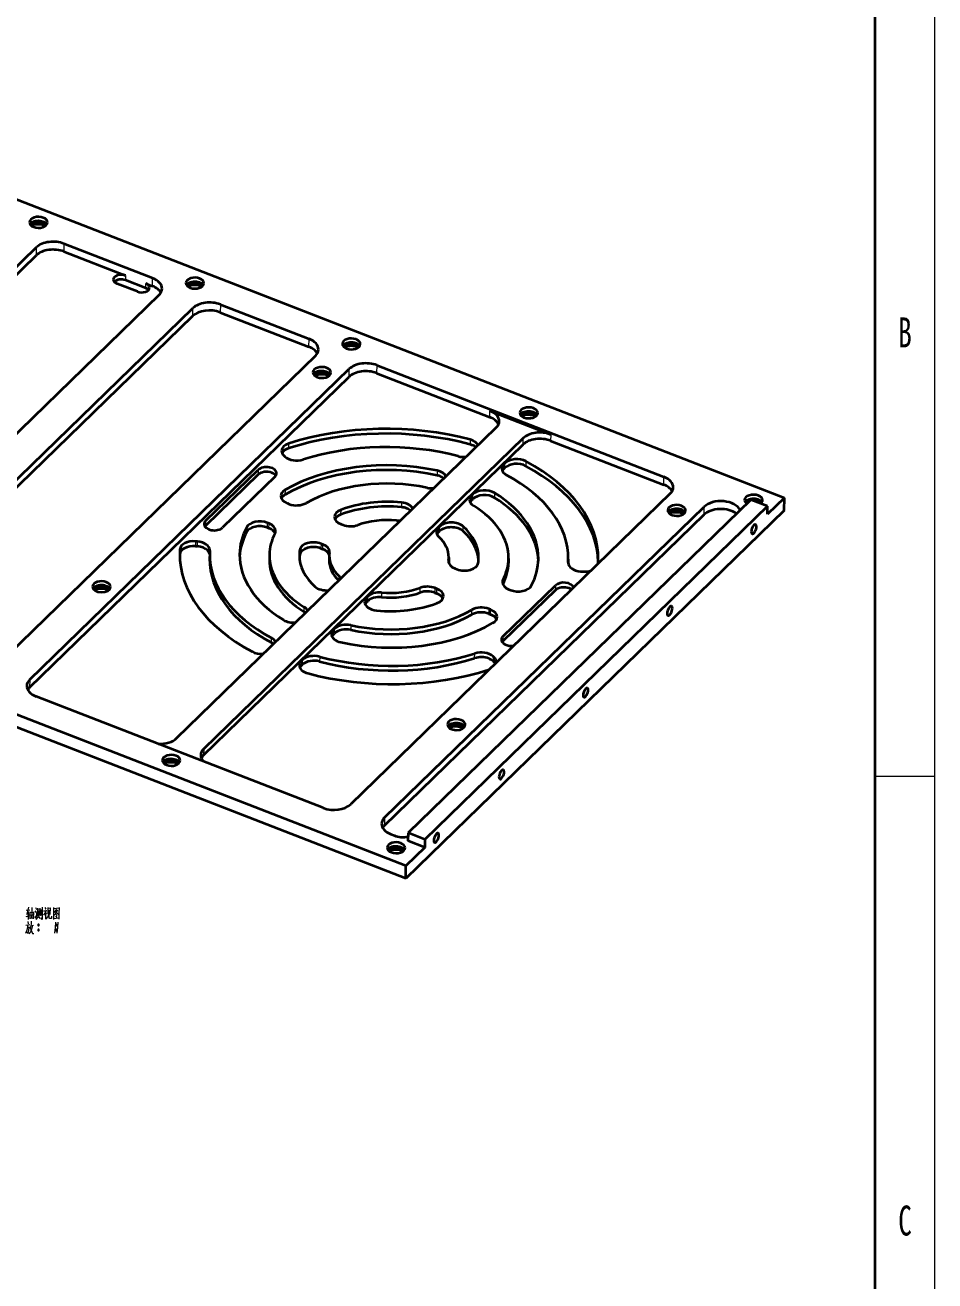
# Model space of a CAD drawing. Header units: millimetres. Extents: x -631 to 3210, y -561 to 2288.
# Drawn here: x 1691.7 to 1920, y 794.5 to 1109.4 of the extents above; entities that cross this region are included whole.
import ezdxf
from ezdxf.enums import TextEntityAlignment as Align

# ---------------------------------------------------------------- set-up
doc = ezdxf.new("R2010")
doc.units = ezdxf.units.MM
doc.layers.get('0').update_dxf_attribs({"lineweight": 18})
for name, color, linetype, lineweight in [('尺寸线层', 3, 'Continuous', 18), ('粗实线层', 7, 'Continuous', 35), ('细实线层', 7, 'Continuous', 18)]:
    doc.layers.add(name, color=color, linetype=linetype, lineweight=lineweight)
doc.styles.add('标准', font='', dxfattribs={"width": 0.667})
doc.styles.get('标准').set_extended_font_data('宋体')

# ---------------------------------------------------------------- blocks, each defined once
blk = doc.blocks.new('*X1')
at = {"layer": '粗实线层'}
blk.add_line((205, -143.5), (205, 143.5), dxfattribs=at)
at = {"layer": '细实线层'}
for p, q in [((210, -148.5), (210, 148.5)), ((210, 0), (205, 0))]:
    blk.add_line(p, q, dxfattribs=at)
at = {"layer": '尺寸线层', "style": '标准'}
for tag, height, width, p in [('T1', 2.5, 0.667, (-175, 146)), ('T2', 2.5, 0.667, (-105, 146)), ('T3', 2.5, 0.667, (-35, 146)), ('T4', 2.5, 0.667, (35, 146)), ('T5', 2.5, 0.667, (105, 146)), ('T6', 2.5, 0.667, (175, 146)), ('R1', 2.5, 0.667, (207.5, 111.38)), ('SQE', 3.5, 0.667, (-188.18, 80.99)), ('试制车间', 3.5, 0.28375, (-188.18, 73.99)), ('涂装车间（装配）', 3.5, 0.147264, (-188.18, 66.99)), ('涂装车间（涂装）', 3.5, 0.147264, (-188.18, 59.99)), ('国际内装车间', 3.5, 0.189302, (-188.18, 52.99)), ('地铁复合车间', 3.5, 0.186278, (-188.18, 46.02)), ('屏蔽门车间', 3.5, 0.225254, (-188.18, 39.14)), ('R2', 2.5, 0.667, (207.5, 37.12)), ('电器车间', 3.5, 0.292284, (-188.18, 32.21)), ('玻璃钢车间', 3.5, 0.225603, (-188.18, 25.29)), ('城轨内装车间', 3.5, 0.186278, (-188.18, 18.29)), ('不锈钢箱体车间', 3.5, 0.15932, (-188.18, 11.29)), ('门系统总装车间', 3.5, 0.161527, (-188.18, 4.29)), ('座椅厨房车间', 3.5, 0.186516, (-188.18, -2.71)), ('碳钢车间', 3.5, 0.28375, (-188.18, -9.71)), ('铝不锈钢车间', 3.5, 0.186397, (-188.18, -16.71)), ('风挡车间', 3.5, 0.284026, (-188.18, -23.71)), ('风道车间', 3.5, 0.284026, (-188.18, -30.71)), ('动车内装车间', 3.5, 0.186397, (-188.18, -37.71)), ('R3', 2.5, 0.667, (207.5, -37.12)), ('采购部', 3.5, 0.378308, (-188.18, -44.71)), ('检修服务部', 3.5, 0.223014, (-188.18, -51.71)), ('品管部', 3.5, 0.389426, (-188.18, -58.71)), ('生产保障部', 3.5, 0.223356, (-188.18, -65.71)), ('工业化部', 3.5, 0.281557, (-188.18, -72.71)), ('研发部', 3.5, 0.3788, (-188.18, -79.71)), ('旧底图总号', 3, 0.667, (-197.5, -100.5)), ('R4', 2.5, 0.667, (207.5, -111.38)), ('底图总号', 3, 0.667, (-197.5, -113.5)), ('签字', 3, 0.667, (-197.5, -126.5)), ('日期', 3, 0.667, (-197.5, -139.5)), ('B1', 2.5, 0.667, (-175, -146)), ('B2', 2.5, 0.667, (-105, -146)), ('B3', 2.5, 0.667, (-35, -146)), ('B4', 2.5, 0.667, (35, -146)), ('B5', 2.5, 0.667, (105, -146)), ('B6', 2.5, 0.667, (175, -146))]:
    blk.add_attdef(tag, text='', height=height, dxfattribs=dict(at, width=width)).set_placement(p, align=Align.MIDDLE_CENTER)
at = {"layer": '尺寸线层', "style": '标准', "width": 0.667}
blk.add_attdef('图号', text='', height=5.33, rotation=180, dxfattribs=at).set_placement((-160, 138.5), align=Align.MIDDLE_CENTER)

msp = doc.modelspace()

# ---------------------------------------------------------------- linework, layer by layer
at = {"color": 7, "lineweight": 35}
for p, q in [((1591.716, 1103.715), (1882.225, 990.868)), ((1614.403, 975.785), (1694.588, 1053.709)), ((1723.728, 1045.977), (1701.473, 1054.622)), ((1614.372, 973.803), (1694.557, 1051.727)), ((1725.338, 1041.764), (1645.153, 963.84)), ((1740.718, 1039.378), (1762.973, 1030.733)), ((1653.616, 958.559), (1733.802, 1036.483)), ((1653.647, 960.541), (1733.832, 1038.465)), ((1740.686, 1037.397), (1762.942, 1028.752)), ((1764.582, 1026.52), (1684.397, 948.596)), ((1779.962, 1024.134), (1851.994, 996.153)), ((1692.861, 943.315), (1773.046, 1021.239)), ((1692.892, 945.297), (1773.077, 1023.221)), ((1779.93, 1022.152), (1808.302, 1011.132)), ((1787.269, 898.59), (1496.76, 1011.437)), ((1787.22, 895.419), (1496.71, 1008.266)), ((1729.751, 930.58), (1809.936, 1008.504)), ((1816.732, 1005.864), (1736.547, 927.94)), ((1823.592, 1005.192), (1851.964, 994.172)), ((1736.522, 926.355), (1816.707, 1004.279)), ((1853.604, 991.94), (1773.419, 914.016)), ((1873.789, 990.399), (1787.801, 906.835)), ((1781.882, 908.735), (1862.068, 986.659)), ((1781.913, 910.717), (1862.098, 988.641)), ((1882.176, 987.698), (1787.22, 895.419)), ((1878.036, 988.749), (1792.048, 905.186)), ((1766.534, 913.103), (1694.501, 941.084))]:
    msp.add_line(p, q, dxfattribs=at)
at = {"color": 7, "lineweight": 13, "ltscale": 0.049547}
for p, q in [((1694.557, 1051.727), (1694.588, 1053.709)), ((1701.473, 1054.622), (1701.442, 1052.641)), ((1723.698, 1043.996), (1723.728, 1045.977)), ((1740.718, 1039.378), (1740.686, 1037.397)), ((1733.802, 1036.483), (1733.832, 1038.465)), ((1851.964, 994.172), (1851.994, 996.153)), ((1862.068, 986.659), (1862.098, 988.641)), ((1692.892, 945.297), (1692.861, 943.315))]:
    msp.add_line(p, q, dxfattribs=at)
at = {"color": 7, "lineweight": 35, "ltscale": 0.414634}
msp.add_line((1701.442, 1052.641), (1716.902, 1046.635), dxfattribs=at)
at = {"color": 7, "lineweight": 13, "ltscale": 0.029728}
for p, q in [((1716.902, 1046.635), (1716.883, 1045.447)), ((1817.379, 1000.035), (1817.361, 998.846)), ((1752.499, 984.608), (1752.48, 983.419)), ((1752.918, 983.249), (1752.937, 984.438)), ((1795.734, 982.508), (1795.753, 983.697)), ((1790.87, 967.118), (1790.888, 968.307)), ((1795.024, 966.893), (1795.042, 968.082)), ((1777.692, 964.975), (1777.711, 966.164)), ((1761.758, 962.286), (1761.777, 963.475)), ((1808.507, 961.656), (1808.526, 962.845)), ((1761.058, 949.981), (1761.04, 948.792)), ((1761.307, 949.052), (1761.325, 950.241)), ((1809.157, 951.099), (1809.138, 949.91)), ((1809.408, 949.65), (1809.427, 950.839))]:
    msp.add_line(p, q, dxfattribs=at)
at = {"color": 7, "lineweight": 35, "ltscale": 0.136692}
for p, q in [((1719.888, 1042.605), (1714.792, 1044.585)), ((1721.98, 1043.467), (1716.883, 1045.447))]:
    msp.add_line(p, q, dxfattribs=at)
at = {"color": 7, "lineweight": 13, "ltscale": 0.029729}
for p, q in [((1721.98, 1043.467), (1721.999, 1044.656)), ((1803.384, 1005.472), (1803.365, 1004.283)), ((1757.882, 1003.329), (1757.901, 1004.518)), ((1811.849, 999.339), (1811.83, 998.15)), ((1812.097, 998.41), (1812.116, 999.599)), ((1750.209, 997.891), (1750.19, 996.702)), ((1795.095, 997.697), (1795.077, 996.508)), ((1756.944, 992.851), (1756.925, 991.662)), ((1809.503, 992.101), (1809.484, 990.912)), ((1786.149, 989.725), (1786.13, 988.536)), ((1803.788, 991.506), (1803.769, 990.317)), ((1804.04, 990.58), (1804.059, 991.769)), ((1770.97, 986.688), (1770.989, 987.877)), ((1737.021, 985.074), (1737.002, 983.885)), ((1747.32, 983.497), (1747.301, 982.309)), ((1795.464, 983.416), (1795.445, 982.227)), ((1801.599, 982.527), (1801.617, 983.716)), ((1734.46, 979.96), (1734.442, 978.771)), ((1734.94, 978.732), (1734.958, 979.921)), ((1730.574, 977.963), (1730.556, 976.774)), ((1760.656, 977.835), (1760.637, 976.646)), ((1765.982, 979.371), (1765.964, 978.182)), ((1766.437, 977.998), (1766.455, 979.187)), ((1811.631, 970.377), (1811.612, 969.188)), ((1781.127, 967.121), (1781.109, 965.932)), ((1794.569, 968.266), (1794.551, 967.077)), ((1824.79, 968.92), (1824.771, 967.731)), ((1777.422, 965.883), (1777.403, 964.694)), ((1803.798, 961.594), (1803.816, 962.783)), ((1808.088, 963.015), (1808.069, 961.826)), ((1769.116, 957.811), (1769.097, 956.622)), ((1769.368, 956.885), (1769.386, 958.074)), ((1773.474, 958.931), (1773.456, 957.742)), ((1753.511, 954.559), (1753.53, 955.748)), ((1811.602, 956.104), (1811.583, 954.915)), ((1804.52, 950.677), (1804.538, 951.866)), ((1765.65, 951.04), (1765.632, 949.851))]:
    msp.add_line(p, q, dxfattribs=at)
at = {"color": 7, "lineweight": 35, "ltscale": 0.04556}
msp.add_line((1721.999, 1044.656), (1723.698, 1043.996), dxfattribs=at)
at = {"color": 7, "lineweight": 13, "ltscale": 0.049548}
for p, q in [((1762.942, 1028.752), (1762.973, 1030.733)), ((1779.962, 1024.134), (1779.93, 1022.152)), ((1773.046, 1021.239), (1773.077, 1023.221)), ((1781.913, 910.717), (1781.882, 908.735))]:
    msp.add_line(p, q, dxfattribs=at)
at = {"color": 7, "lineweight": 13, "ltscale": 0.039637}
for p, q in [((1808.302, 1011.132), (1808.327, 1012.717)), ((1816.707, 1004.279), (1816.732, 1005.864)), ((1823.617, 1006.778), (1823.592, 1005.192))]:
    msp.add_line(p, q, dxfattribs=at)
at = {"color": 7, "lineweight": 35, "ltscale": 0.410077}
msp.add_line((1808.327, 1012.717), (1823.617, 1006.778), dxfattribs=at)
at = {"color": 7, "lineweight": 35, "ltscale": 0.009386}
msp.add_line((1756.631, 1001.505), (1756.902, 1001.245), dxfattribs=at)
at = {"color": 7, "lineweight": 35, "ltscale": 0.009311}
for p, q in [((1811.83, 998.15), (1812.097, 998.41)), ((1812.116, 999.599), (1811.849, 999.339)), ((1761.04, 948.792), (1761.307, 949.052)), ((1761.325, 950.241), (1761.058, 949.981))]:
    msp.add_line(p, q, dxfattribs=at)
at = {"color": 7, "lineweight": 35, "ltscale": 0.459745}
for p, q in [((1750.19, 996.702), (1737.002, 983.885)), ((1737.021, 985.074), (1750.209, 997.891)), ((1824.771, 967.731), (1811.583, 954.915))]:
    msp.add_line(p, q, dxfattribs=at)
at = {"color": 7, "lineweight": 35, "ltscale": 0.459753}
for p, q in [((1754.456, 996.241), (1741.268, 983.424)), ((1811.602, 956.104), (1824.79, 968.92))]:
    msp.add_line(p, q, dxfattribs=at)
at = {"color": 7, "lineweight": 35, "ltscale": 0.011747}
for p, q in [((1757.532, 989.5), (1757.97, 989.329)), ((1752.48, 983.419), (1752.918, 983.249)), ((1752.937, 984.438), (1752.499, 984.608)), ((1813.121, 967.906), (1813.559, 967.736)), ((1808.069, 961.826), (1808.507, 961.656)), ((1808.526, 962.845), (1808.088, 963.015))]:
    msp.add_line(p, q, dxfattribs=at)
at = {"color": 7, "lineweight": 35, "ltscale": 0.009436}
msp.add_line((1803.769, 990.317), (1804.04, 990.58), dxfattribs=at)
at = {"color": 7, "lineweight": 35, "ltscale": 0.009445}
msp.add_line((1804.059, 991.769), (1803.788, 991.506), dxfattribs=at)
at = {"color": 7, "lineweight": 35, "ltscale": 0.113906}
for p, q in [((1878.036, 988.749), (1873.789, 990.399)), ((1792.017, 903.204), (1787.77, 904.854)), ((1792.048, 905.186), (1787.801, 906.835))]:
    msp.add_line(p, q, dxfattribs=at)
at = {"color": 7, "lineweight": 35, "ltscale": 0.147119}
msp.add_line((1882.225, 990.868), (1878.005, 986.767), dxfattribs=at)
at = {"color": 7, "lineweight": 35, "ltscale": 0.079275}
for p, q in [((1882.176, 987.698), (1882.225, 990.868)), ((1787.22, 895.419), (1787.269, 898.59))]:
    msp.add_line(p, q, dxfattribs=at)
at = {"color": 7, "lineweight": 35, "ltscale": 0.049548}
msp.add_line((1878.005, 986.767), (1878.036, 988.749), dxfattribs=at)
at = {"color": 7, "lineweight": 35, "ltscale": 0.012701}
for p, q in [((1771.015, 984.262), (1771.489, 984.078)), ((1799.602, 973.158), (1800.076, 972.974))]:
    msp.add_line(p, q, dxfattribs=at)
at = {"color": 7, "lineweight": 35, "ltscale": 0.010079}
for p, q in [((1795.753, 983.697), (1795.464, 983.416)), ((1777.711, 966.164), (1777.422, 965.883))]:
    msp.add_line(p, q, dxfattribs=at)
at = {"color": 7, "lineweight": 35, "ltscale": 0.012489}
for p, q in [((1734.958, 979.921), (1734.46, 979.96)), ((1734.442, 978.771), (1734.94, 978.732)), ((1831.099, 972.423), (1831.597, 972.385))]:
    msp.add_line(p, q, dxfattribs=at)
at = {"color": 7, "lineweight": 35, "ltscale": 0.01008}
msp.add_line((1795.445, 982.227), (1795.734, 982.508), dxfattribs=at)
at = {"color": 7, "lineweight": 35, "ltscale": 0.029728}
for p, q in [((1738.034, 976.875), (1738.016, 975.686)), ((1768.031, 976.407), (1768.012, 975.218))]:
    msp.add_line(p, q, dxfattribs=at)
at = {"color": 7, "lineweight": 35, "ltscale": 0.029729}
for p, q in [((1753.032, 976.643), (1753.014, 975.454)), ((1798.027, 975.937), (1798.009, 974.748)), ((1813.025, 975.702), (1813.007, 974.513))]:
    msp.add_line(p, q, dxfattribs=at)
at = {"color": 7, "lineweight": 35, "ltscale": 0.01269}
for p, q in [((1765.964, 978.182), (1766.437, 977.998)), ((1766.455, 979.187), (1765.982, 979.371)), ((1794.551, 967.077), (1795.024, 966.893)), ((1795.042, 968.082), (1794.569, 968.266))]:
    msp.add_line(p, q, dxfattribs=at)
at = {"color": 7, "lineweight": 13, "ltscale": 0.008783}
msp.add_line((1797.964, 975.183), (1797.958, 974.832), dxfattribs=at)
at = {"color": 7, "lineweight": 13, "ltscale": 0.003078}
msp.add_line((1827.991, 974.658), (1827.989, 974.535), dxfattribs=at)
at = {"color": 7, "lineweight": 35, "ltscale": 0.02772}
msp.add_line((1828.023, 975.469), (1828.006, 974.36), dxfattribs=at)
at = {"color": 7, "lineweight": 13, "ltscale": 0.025906}
msp.add_line((1770.52, 970.199), (1770.536, 971.235), dxfattribs=at)
at = {"color": 7, "lineweight": 35, "ltscale": 0.010088}
msp.add_line((1777.403, 964.694), (1777.692, 964.975), dxfattribs=at)
at = {"color": 7, "lineweight": 35, "ltscale": 0.009446}
for p, q in [((1769.386, 958.074), (1769.116, 957.811)), ((1769.097, 956.622), (1769.368, 956.885))]:
    msp.add_line(p, q, dxfattribs=at)
at = {"color": 7, "lineweight": 35, "ltscale": 0.009377}
for p, q in [((1809.138, 949.91), (1809.408, 949.65)), ((1809.427, 950.839), (1809.157, 951.099))]:
    msp.add_line(p, q, dxfattribs=at)
at = {"color": 7, "lineweight": 13, "ltscale": 0.039638}
msp.add_line((1736.547, 927.94), (1736.522, 926.355), dxfattribs=at)
at = {"color": 7, "lineweight": 35, "ltscale": 0.022786}
msp.add_line((1783.523, 906.504), (1784.372, 906.174), dxfattribs=at)
at = {"color": 7, "lineweight": 35, "ltscale": 0.049547}
for p, q in [((1787.801, 906.835), (1787.77, 904.854)), ((1792.048, 905.186), (1792.017, 903.204))]:
    msp.add_line(p, q, dxfattribs=at)
at = {"color": 7, "lineweight": 35, "ltscale": 0.165515}
msp.add_line((1792.017, 903.204), (1787.269, 898.59), dxfattribs=at)
at = {"color": 7, "lineweight": 13}
for points in [[(1692.583, 888.209), (1692.163, 886.494)], [(1693.423, 888.139), (1693.388, 886.809), (1693.353, 885.479)], [(1696.013, 888.209), (1696.013, 886.669), (1696.013, 885.129)], [(1696.643, 888.139), (1696.923, 887.719)], [(1698.848, 888.139), (1698.848, 886.669), (1698.848, 885.164)], [(1692.828, 886.074), (1691.883, 885.759)], [(1691.953, 887.474), (1692.898, 887.579)], [(1692.093, 886.459), (1692.793, 886.564)], [(1692.513, 887.124), (1692.513, 885.129)], [(1692.968, 885.304), (1692.968, 887.089)], [(1692.968, 886.879), (1693.773, 886.984)], [(1692.968, 885.444), (1693.738, 885.514)], [(1693.108, 886.214), (1693.633, 886.284)], [(1693.808, 887.054), (1693.738, 885.304)], [(1694.193, 887.264), (1694.473, 886.879)], [(1694.403, 885.444), (1694.193, 885.864)], [(1694.368, 888.104), (1694.613, 887.614)], [(1694.683, 887.019), (1694.403, 885.444)], [(1694.508, 885.129), (1694.928, 885.619)], [(1694.893, 886.004), (1694.893, 887.964)], [(1694.893, 887.719), (1695.453, 887.789)], [(1694.928, 885.619), (1695.103, 886.249)], [(1695.173, 887.369), (1695.103, 886.249)], [(1695.523, 885.374), (1695.173, 885.899)], [(1695.453, 887.929), (1695.453, 886.039)], [(1696.013, 885.129), (1695.698, 885.584)], [(1695.733, 886.109), (1695.733, 887.614)], [(1696.993, 887.474), (1696.818, 886.984), (1696.328, 886.249)], [(1696.363, 887.264), (1696.923, 887.334)], [(1696.818, 886.984), (1696.818, 885.199)], [(1696.818, 886.809), (1697.133, 886.494)], [(1696.923, 885.199), (1697.203, 885.479)], [(1697.203, 885.479), (1697.448, 885.829)], [(1697.413, 888.104), (1697.413, 886.424)], [(1698.078, 887.929), (1697.413, 887.859)], [(1697.623, 886.459), (1697.448, 885.829)], [(1697.728, 887.509), (1697.623, 886.459)], [(1697.763, 885.479), (1697.763, 886.564)], [(1697.903, 885.374), (1697.763, 885.479)], [(1698.323, 885.374), (1697.903, 885.374)], [(1698.008, 886.354), (1698.078, 888.034)], [(1698.323, 886.004), (1698.323, 885.374)], [(1698.848, 888.104), (1698.848, 886.704), (1698.848, 885.304)], [(1700.318, 887.964), (1698.848, 887.824)], [(1698.848, 885.409), (1700.213, 885.514)], [(1698.918, 886.214), (1699.408, 886.634)], [(1699.618, 887.684), (1699.058, 886.879)], [(1699.373, 887.124), (1700.073, 886.389)], [(1699.373, 886.039), (1699.723, 885.654)], [(1699.408, 887.334), (1699.863, 887.404)], [(1699.408, 886.634), (1699.618, 886.914)], [(1699.478, 886.424), (1699.723, 886.144)], [(1699.618, 886.914), (1699.968, 887.544)], [(1700.073, 886.389), (1700.248, 886.424)], [(1700.283, 885.234), (1700.283, 885.339), (1700.213, 885.514)], [(1700.283, 885.339), (1700.283, 886.704), (1700.318, 888.104)], [(1692.373, 883.799), (1692.268, 882.889), (1692.163, 882.469), (1691.848, 881.594)], [(1691.883, 883.729), (1692.933, 883.869)], [(1692.688, 883.309), (1692.583, 882.469), (1692.443, 881.629), (1692.233, 881.909)], [(1692.303, 883.134), (1692.688, 883.204)], [(1692.373, 884.639), (1692.478, 884.079)], [(1693.073, 882.049), (1692.688, 881.524)], [(1693.073, 883.309), (1692.898, 882.749)], [(1693.003, 883.064), (1693.563, 881.629)], [(1693.213, 883.939), (1693.073, 883.309)], [(1693.353, 882.679), (1693.073, 882.049)], [(1693.143, 883.554), (1693.843, 883.694)], [(1693.283, 884.674), (1693.213, 883.939)], [(1693.563, 883.624), (1693.353, 882.679)], [(1694.893, 883.764), (1695.278, 883.764)], [(1694.893, 882.504), (1695.278, 882.504)], [(1694.928, 883.869), (1695.243, 883.869)], [(1694.928, 883.624), (1695.243, 883.624)], [(1694.928, 882.609), (1695.243, 882.609)], [(1694.928, 882.364), (1695.243, 882.364)], [(1699.338, 884.499), (1699.233, 883.099), (1699.128, 881.699)], [(1699.338, 883.764), (1699.723, 883.764)], [(1699.338, 882.504), (1699.723, 882.504)], [(1699.373, 883.869), (1699.688, 883.869)], [(1699.373, 883.624), (1699.688, 883.624)], [(1699.373, 882.609), (1699.688, 882.609)], [(1699.373, 882.364), (1699.688, 882.364)], [(1699.933, 884.499), (1699.828, 883.099), (1699.723, 881.699)], [(1693.563, 881.629), (1693.878, 881.629)]]:
    msp.add_lwpolyline(points, dxfattribs=at)
for points in [[(1694.998, 883.554), (1695.173, 883.554), (1695.278, 883.659), (1695.278, 883.834), (1695.173, 883.939), (1694.998, 883.939), (1694.893, 883.834), (1694.893, 883.659)], [(1694.998, 882.294), (1695.173, 882.294), (1695.278, 882.399), (1695.278, 882.574), (1695.173, 882.679), (1694.998, 882.679), (1694.893, 882.574), (1694.893, 882.399)], [(1699.443, 883.554), (1699.618, 883.554), (1699.723, 883.659), (1699.723, 883.834), (1699.618, 883.939), (1699.443, 883.939), (1699.338, 883.834), (1699.338, 883.659)], [(1699.443, 882.294), (1699.618, 882.294), (1699.723, 882.399), (1699.723, 882.574), (1699.618, 882.679), (1699.443, 882.679), (1699.338, 882.574), (1699.338, 882.399)]]:
    msp.add_lwpolyline(points, close=True, dxfattribs=at)
at = {"color": 7, "lineweight": 35}
for centre, radius, start, end in [((1802.168, 999.762), 4.676, 68.85752, 75.16529), ((1802.65, 1000.887), 3.453, 50.57382, 69.59763), ((1794.067, 991.801), 4.814, 68.94047, 77.89451), ((1794.593, 993.056), 3.453, 50.57382, 69.59763), ((1785.674, 983.43), 5.125, 69.23356, 84.89753), ((1786.287, 984.985), 3.453, 50.57382, 69.59763), ((1827.305, 965.782), 2.571, 53.84078, 69.31691)]:
    msp.add_arc(centre, radius, start, end, dxfattribs=at)
for centre, major_axis, ratio, start_param, end_param in [((1695.089, 1059.973), (-2.25, 0.035), 0.6095391, 4.1661913, 6.2831853), ((1695.089, 1059.973), (-2.25, 0.035), 0.6095391, 0.0000003, 1.0245987), ((1695.073, 1058.942), (-2.25, 0.035), 0.6095391, 5.4060636, 5.8982395), ((1695.047, 1057.278), (-4.35, 0.068), 0.6095391, 4.2549532, 5.16972), ((1695.039, 1056.802), (4.35, -0.068), 0.6095391, 1.1293815, 2.0123231), ((1695.073, 1058.942), (-2.25, 0.035), 0.6095391, 4.0188237, 5.4060636), ((1695.089, 1059.973), (2.25, -0.035), 0.6095391, 4.1661913, 6.2831853), ((1695.089, 1059.973), (2.25, -0.035), 0.6095391, 0.0000003, 1.0245987), ((1695.073, 1058.942), (-2.25, 0.035), 0.6095391, 3.526543, 4.0188237), ((1698.835, 1052.059), (-5, 0.078), 0.6095391, 4.1661913, 5.7369877), ((1698.804, 1050.077), (-5, 0.078), 0.6095391, 4.1661913, 5.7369877), ((1715.847, 1045.61), (-2, 0.031), 0.6095391, 0.0000003, 1.0245987), ((1715.847, 1045.61), (-2, 0.031), 0.6095391, 4.1661913, 6.2831853), ((1715.828, 1044.421), (2, -0.031), 0.6095391, 1.0245987, 2.6318987), ((1721.091, 1043.414), (-5, 0.078), 0.6095391, 3.141547, 4.1661913), ((1734.333, 1044.728), (-2.25, 0.035), 0.6095391, 4.1661913, 6.2831853), ((1734.333, 1044.728), (2.25, -0.035), 0.6095391, 0.0000003, 1.0245987), ((1720.944, 1043.63), (-2, 0.031), 0.6095391, 1.0245987, 3.1415929), ((1720.928, 1042.443), (1.997, -0.033), 0.6095829, 0.5104029, 1.0258587), ((1720.944, 1043.63), (-2, 0.031), 0.6095391, 3.1415929, 4.1661913), ((1721.06, 1041.432), (-5, 0.078), 0.6095391, 3.472599, 4.1661913), ((1721.091, 1043.414), (-5, 0.078), 0.6095391, 2.595395, 3.141547), ((1734.333, 1044.728), (-2.25, 0.035), 0.6095391, 0.0000003, 1.0245987), ((1734.317, 1043.698), (-2.25, 0.035), 0.6095391, 5.4060636, 5.8982395), ((1734.291, 1042.033), (-4.35, 0.068), 0.6095391, 4.2549532, 5.16972), ((1734.283, 1041.558), (4.35, -0.068), 0.6095391, 1.1293815, 2.0123231), ((1734.317, 1043.698), (-2.25, 0.035), 0.6095391, 4.0188237, 5.4060636), ((1734.333, 1044.728), (2.25, -0.035), 0.6095391, 4.1661913, 6.2831853), ((1734.317, 1043.698), (-2.25, 0.035), 0.6095391, 3.526543, 4.0188237), ((1738.08, 1036.815), (-5, 0.078), 0.6095391, 4.1661913, 5.7369877), ((1738.049, 1034.833), (5, -0.078), 0.6095391, 1.0245987, 2.595395), ((1760.333, 1028.169), (5.001, -0.078), 0.6094741, 6.2830517, 7.307504), ((1773.577, 1029.484), (-2.25, 0.035), 0.6095391, 4.1661913, 6.2831853), ((1773.561, 1028.454), (-2.25, 0.035), 0.6095391, 4.0188237, 5.4060636), ((1773.577, 1029.484), (2.25, -0.035), 0.6095391, 0.0000003, 1.0245987), ((1760.304, 1026.188), (5, -0.078), 0.6095391, 0.331007, 1.0245987), ((1760.341, 1028.169), (4.994, -0.077), 0.6098273, 5.7364961, 6.2829494), ((1773.577, 1029.484), (-2.25, 0.035), 0.6095391, 0.0000003, 1.0245987), ((1773.561, 1028.454), (-2.25, 0.035), 0.6095391, 5.4060636, 5.8982395), ((1773.535, 1026.789), (-4.35, 0.068), 0.6095391, 4.2549532, 5.16972), ((1773.528, 1026.314), (4.35, -0.068), 0.6095391, 1.1293815, 2.0123231), ((1773.577, 1029.484), (2.25, -0.035), 0.6095391, 4.1661913, 6.2831853), ((1773.561, 1028.454), (-2.25, 0.035), 0.6095391, 3.526543, 4.0188237), ((1766.192, 1022.307), (-2.25, 0.035), 0.6095391, 4.1661913, 6.2831853), ((1777.324, 1021.571), (-5, 0.078), 0.6095391, 4.1661913, 5.7369877), ((1766.192, 1022.307), (-2.25, 0.035), 0.6095391, 0.0000003, 1.0245987), ((1766.177, 1021.316), (-2.25, 0.035), 0.6095391, 5.4060636, 5.9137288), ((1766.15, 1019.612), (-4.399, 0.069), 0.6095391, 4.2585228, 5.1662185), ((1766.142, 1019.136), (4.399, -0.069), 0.6095391, 1.1275643, 2.0140484), ((1766.177, 1021.316), (-2.25, 0.035), 0.6095391, 4.0188237, 5.4060636), ((1766.192, 1022.307), (2.25, -0.035), 0.6095391, 4.1661913, 6.2831853), ((1766.192, 1022.307), (2.25, -0.035), 0.6095391, 0.0000003, 1.0245987), ((1766.177, 1021.316), (-2.25, 0.035), 0.6095391, 3.5108972, 4.0188237), ((1777.293, 1019.589), (-5, 0.078), 0.6095391, 4.1661913, 5.7369877), ((1805.664, 1008.568), (-5, 0.078), 0.6095391, 3.4046435, 4.1661913), ((1805.689, 1010.154), (5, -0.078), 0.6095391, 6.2831397, 7.307784), ((1818.088, 1012.194), (-2.25, 0.035), 0.6095391, 0.0000003, 1.0245987), ((1818.088, 1012.194), (-2.25, 0.035), 0.6095391, 4.1661913, 6.2831853), ((1818.072, 1011.164), (-2.25, 0.035), 0.6095391, 5.4060636, 5.8982395), ((1818.046, 1009.499), (-4.35, 0.068), 0.6095391, 4.2549532, 5.16972), ((1818.038, 1009.024), (4.35, -0.068), 0.6095391, 1.1293815, 2.0123231), ((1818.072, 1011.164), (-2.25, 0.035), 0.6095391, 4.0188237, 5.4060636), ((1818.088, 1012.194), (2.25, -0.035), 0.6095391, 4.1661913, 6.2831853), ((1818.088, 1012.194), (2.25, -0.035), 0.6095391, 0.0000003, 1.0245987), ((1818.072, 1011.164), (-2.25, 0.035), 0.6095391, 3.526543, 4.0188237), ((1783.011, 974.983), (52.494, -0.822), 0.6095391, 1.182166, 2.0794785), ((1783.029, 976.172), (-52.494, 0.822), 0.6095391, 4.3237587, 5.2210711), ((1805.689, 1010.154), (5, -0.078), 0.6095391, 5.7369877, 6.2831397), ((1802.027, 1003.518), (-3.5, 0.055), 0.6095391, 3.4347395, 4.3237587), ((1820.954, 1002.629), (-5, 0.078), 0.6095391, 4.1661913, 5.7369877), ((1820.979, 1004.214), (-5, 0.078), 0.6095391, 4.1661913, 5.7369877), ((1759.576, 1002.628), (-3.5, 0.055), 0.6095391, 6.2831447, 6.8633569), ((1759.576, 1002.628), (-3.5, 0.055), 0.6095391, 5.2210711, 6.2831447), ((1759.557, 1001.439), (3.5, -0.055), 0.6095391, 2.0794785, 2.8589703), ((1783.029, 976.172), (-44.995, 0.705), 0.6095391, 4.3253969, 5.2203329), ((1752.333, 997.066), (-2.5, 0.039), 0.6095391, 3.141547, 5.7369877), ((1759.847, 1002.369), (-3.5, 0.055), 0.6095391, 0.5801716, 2.0787402), ((1783.011, 974.983), (37.496, -0.587), 0.6095391, 1.2527158, 2.3496714), ((1783.029, 976.172), (-37.496, 0.587), 0.6095391, 4.3943085, 5.491264), ((1801.76, 1003.259), (-3.5, 0.055), 0.6095391, 1.1838042, 1.7560258), ((1814.822, 998.185), (-3.5, 0.055), 0.6095391, 5.7369877, 6.2831459), ((1815.071, 997.255), (3.5, -0.055), 0.6095391, 0.8670314, 2.595395), ((1815.089, 998.444), (-3.5, 0.055), 0.6095391, 4.008624, 5.7369877), ((1783.011, 974.983), (52.494, -0.822), 0.6095391, 0.018528, 0.8670314), ((1783.029, 976.172), (-52.494, 0.822), 0.6095391, 3.1416463, 4.008624), ((1752.314, 995.877), (2.5, -0.039), 0.6095365, 1.0245905, 2.5953943), ((1752.315, 995.877), (2.499, -0.039), 0.609578, 0.4007989, 1.024793), ((1752.333, 997.066), (-2.5, 0.039), 0.6095391, 2.595395, 3.141547), ((1783.029, 976.172), (-29.996, 0.47), 0.6095391, 4.3977749, 5.4875191), ((1793.969, 995.688), (-3.5, 0.055), 0.6095391, 3.4347395, 4.3943085), ((1814.822, 998.185), (-3.5, 0.055), 0.6095391, 6.2831459, 7.1485785), ((1814.803, 996.996), (3.5, -0.055), 0.6095391, 2.595395, 2.858934), ((1783.029, 976.172), (-44.995, 0.705), 0.6095391, 3.1416458, 4.0069858), ((1849.355, 993.59), (5.001, -0.078), 0.6094741, 6.2830517, 7.3075039), ((1759.379, 991.294), (-3.5, 0.055), 0.6095391, 5.491264, 6.2831515), ((1793.699, 995.425), (-3.5, 0.055), 0.6095391, 1.2561823, 1.7560144), ((1807.032, 990.614), (-3.5, 0.055), 0.6095391, 3.9380742, 5.7369877), ((1783.029, 976.172), (-37.496, 0.587), 0.6095391, 3.141552, 3.9380742), ((1849.326, 991.608), (-5, 0.078), 0.6095391, 3.4725997, 4.1661913), ((1849.362, 993.589), (4.994, -0.077), 0.6098274, 5.736496, 6.2829494), ((1759.379, 991.294), (-3.5, 0.055), 0.6095391, 6.2831515, 7.307784), ((1759.36, 990.105), (3.5, -0.055), 0.6095391, 2.3496714, 2.8589643), ((1759.817, 991.124), (-3.5, 0.055), 0.6095391, 1.0245987, 2.3459265), ((1783.011, 974.983), (22.497, -0.352), 0.6095391, 1.4412259, 2.1450188), ((1783.029, 976.172), (-22.497, 0.352), 0.6095391, 4.5828185, 5.2866114), ((1785.663, 987.617), (-3.5, 0.055), 0.6095391, 3.4347395, 4.5828185), ((1806.761, 990.351), (-3.5, 0.055), 0.6095391, 6.2831439, 7.0762004), ((1806.761, 990.351), (-3.5, 0.055), 0.6095391, 5.7369877, 6.2831439), ((1806.742, 989.162), (3.5, -0.055), 0.6095391, 2.595395, 2.8589583), ((1807.013, 989.425), (3.5, -0.055), 0.6095391, 0.7964815, 2.595395), ((1783.011, 974.983), (37.496, -0.587), 0.6095391, 0.0258889, 0.7964815), ((1855.214, 987.727), (-2.25, 0.035), 0.6095391, 4.1661913, 6.2831853), ((1866.345, 986.991), (-5, 0.078), 0.6095391, 3.4422922, 5.7369877), ((1874.491, 990.285), (-2.25, 0.035), 0.6095391, 0.0000003, 0.7134101), ((1874.491, 990.285), (-2.25, 0.035), 0.6095391, 4.1661913, 6.2831853), ((1874.475, 989.254), (-2.25, 0.035), 0.6095391, 5.4060636, 5.8982395), ((1874.449, 987.59), (-4.35, 0.068), 0.6095391, 4.9227549, 5.16972), ((1874.442, 987.114), (4.35, -0.068), 0.6095391, 1.9186259, 2.0123231), ((1874.475, 989.254), (-2.25, 0.035), 0.6095391, 4.0188237, 5.4060636), ((1874.449, 987.59), (-4.35, 0.068), 0.6095391, 4.2549532, 4.7797476), ((1874.491, 990.285), (2.25, -0.035), 0.6095391, 0.0000003, 1.0245987), ((1874.442, 987.114), (4.35, -0.068), 0.6095391, 1.1293815, 1.26552), ((1874.475, 989.254), (-2.25, 0.035), 0.6095391, 3.526543, 4.0188237), ((1874.491, 990.285), (2.25, -0.035), 0.6095391, 5.6383337, 6.2831853), ((1772.862, 986.056), (-3.5, 0.055), 0.6095391, 6.2831498, 7.307784), ((1772.862, 986.056), (-3.5, 0.055), 0.6095391, 5.2866114, 6.2831498), ((1772.842, 984.868), (3.499, -0.054), 0.609548, 2.144698, 2.8593206), ((1783.029, 976.172), (-29.996, 0.47), 0.6095391, 3.1415491, 3.9346077), ((1855.214, 987.727), (-2.25, 0.035), 0.6095391, 0.0000003, 1.0245987), ((1855.198, 986.736), (-2.25, 0.035), 0.6095391, 5.4060636, 5.9137288), ((1855.171, 985.032), (-4.399, 0.069), 0.6095391, 4.2585228, 5.1662185), ((1855.164, 984.557), (4.399, -0.069), 0.6095391, 1.1275643, 2.0140484), ((1855.198, 986.736), (-2.25, 0.035), 0.6095391, 4.0188237, 5.4060636), ((1855.214, 987.727), (2.25, -0.035), 0.6095391, 4.1661913, 6.2831853), ((1855.214, 987.727), (2.25, -0.035), 0.6095391, 0.0000003, 1.0245987), ((1855.198, 986.736), (-2.25, 0.035), 0.6095391, 3.5108972, 4.0188237), ((1866.315, 985.009), (5, -0.078), 0.6095391, 0.6942088, 2.595395), ((1739.144, 984.249), (-2.5, 0.039), 0.6095391, 6.2831397, 8.8785803), ((1739.144, 984.249), (-2.5, 0.039), 0.6095391, 5.7369877, 6.2831397), ((1739.126, 983.06), (2.5, -0.039), 0.6095391, 2.595395, 2.7410117), ((1783.029, 976.172), (-37.496, 0.587), 0.6095391, 5.9827113, 6.2831447), ((1750.634, 981.625), (3.5, -0.055), 0.6095391, 1.0245987, 2.8411186), ((1750.652, 982.814), (-3.5, 0.055), 0.6095391, 4.1661913, 5.9827113), ((1751.072, 981.455), (3.5, -0.055), 0.6095391, 0.2825431, 1.0245987), ((1751.091, 982.644), (-3.5, 0.055), 0.6095391, 3.1416031, 4.1661913), ((1773.335, 985.873), (-3.5, 0.055), 0.6095391, 1.0245987, 2.1319088), ((1783.029, 976.172), (-14.998, 0.235), 0.6095391, 4.594811, 5.2735014), ((1785.374, 987.335), (-3.5, 0.055), 0.6095391, 1.4532183, 1.7559735), ((1798.437, 982.261), (-3.5, 0.055), 0.6095391, 5.7369877, 6.2831398), ((1798.707, 981.353), (3.5, -0.055), 0.6095391, 0.6079715, 2.595395), ((1798.726, 982.542), (-3.5, 0.055), 0.6095391, 3.7495642, 5.7369877), ((1783.029, 976.172), (-22.497, 0.352), 0.6095391, 3.1415726, 3.7495642), ((1874.57, 983.039), (-0.453, -1.165), 0.4117907, 3.141629, 5.4450947), ((1874.57, 983.039), (0.453, 1.165), 0.4117907, 3.141629, 5.4450947), ((1874.57, 983.039), (-0.453, -1.165), 0.4117907, 2.3035021, 3.141629), ((1734.072, 977.843), (-3.5, 0.055), 0.6095391, 4.6106184, 6.2529042), ((1734.57, 977.804), (-3.5, 0.055), 0.6095391, 3.1416473, 4.6106184), ((1783.011, 974.983), (37.496, -0.587), 0.6095391, 2.8411186, 3.1155308), ((1783.029, 976.172), (-29.996, 0.47), 0.6095391, 5.9864562, 6.2831417), ((1751.091, 982.644), (-3.5, 0.055), 0.6095391, 2.8448635, 3.1416031), ((1764.136, 977.576), (-3.5, 0.055), 0.6095391, 4.1661913, 6.1873639), ((1798.437, 982.261), (-3.5, 0.055), 0.6095391, 6.2831398, 6.8791643), ((1798.418, 981.072), (3.5, -0.055), 0.6095391, 2.595395, 2.8594219), ((1783.029, 976.172), (-14.998, 0.235), 0.6095391, 3.1415978, 3.7375717), ((1783.011, 974.983), (22.497, -0.352), 0.6095391, 0.0433264, 0.6079715), ((1874.57, 983.039), (0.453, 1.165), 0.4117907, 2.3035021, 3.141629), ((1783.029, 976.172), (-52.494, 0.822), 0.6095391, 0.0000536, 0.8670314), ((1783.029, 976.172), (-52.494, 0.822), 0.6095391, 6.2529042, 6.2832389), ((1783.011, 974.983), (52.494, -0.822), 0.6095391, 3.1113115, 3.1229937), ((1734.053, 976.654), (3.5, -0.055), 0.6095391, 1.4690257, 3.1113115), ((1734.551, 976.615), (3.5, -0.055), 0.6095391, 1.0245987, 1.4690257), ((1734.551, 976.615), (3.5, -0.055), 0.6095391, 0.1090411, 1.0245987), ((1783.029, 976.172), (-44.995, 0.705), 0.6095391, 0.0000531, 0.8653932), ((1783.029, 976.172), (-44.995, 0.705), 0.6095391, 6.2536425, 6.2832384), ((1734.57, 977.804), (-3.5, 0.055), 0.6095391, 3.1120498, 3.1416473), ((1783.029, 976.172), (-37.496, 0.587), 0.6095391, 6.2831447, 7.0796669), ((1783.029, 976.172), (-29.996, 0.47), 0.6095391, 6.2831417, 7.0762004), ((1783.029, 976.172), (-22.497, 0.352), 0.6095391, 6.2831652, 6.8911568), ((1783.029, 976.172), (-22.497, 0.352), 0.6095391, 6.1873639, 6.2831652), ((1783.011, 974.983), (22.497, -0.352), 0.6095391, 3.0457712, 3.0983037), ((1764.117, 976.387), (3.5, -0.055), 0.6095391, 1.0245987, 3.0457712), ((1764.591, 976.203), (3.5, -0.055), 0.6095391, 0.1876044, 1.0245987), ((1764.609, 977.392), (-3.5, 0.055), 0.6095391, 3.1415851, 4.1661913), ((1783.029, 976.172), (-14.998, 0.235), 0.6095391, 0.0000051, 0.595979), ((1783.029, 976.172), (-14.998, 0.235), 0.6095391, 6.2004739, 6.2831904), ((1764.609, 977.392), (-3.5, 0.055), 0.6095391, 3.0588812, 3.1415851), ((1783.011, 974.983), (-44.995, 0.705), 0.6095391, 0.0000531, 0.8653932), ((1783.011, 974.983), (-29.996, 0.47), 0.6095391, 6.2831417, 7.0762004), ((1783.011, 974.983), (-14.998, 0.235), 0.6095391, 0.0000051, 0.5864071), ((1801.449, 974.952), (-3.5, 0.055), 0.6095391, 6.2831778, 7.307784), ((1801.449, 974.952), (-3.5, 0.055), 0.6095391, 6.2004739, 6.2831778), ((1783.029, 976.172), (-14.998, 0.235), 0.6095391, 3.0588812, 3.1415978), ((1783.011, 974.983), (-14.998, 0.235), 0.6095391, 3.126237, 3.1415978), ((1801.922, 974.768), (-3.5, 0.055), 0.6095391, 1.0245987, 3.0457712), ((1783.029, 976.172), (-22.497, 0.352), 0.6095391, 3.0457712, 3.1415726), ((1783.011, 974.983), (-29.996, 0.47), 0.6095391, 2.8448635, 3.1415491), ((1783.029, 976.172), (-29.996, 0.47), 0.6095391, 2.8448635, 3.1415491), ((1783.029, 976.172), (-37.496, 0.587), 0.6095391, 2.8411186, 3.141552), ((1831.488, 974.54), (-3.5, 0.055), 0.6095391, 0.0000546, 1.4690257), ((1831.488, 974.54), (-3.5, 0.055), 0.6095391, 6.2536425, 6.2832399), ((1783.029, 976.172), (-44.995, 0.705), 0.6095391, 3.1120498, 3.1416458), ((1831.986, 974.501), (-3.5, 0.055), 0.6095391, 3.0853269, 3.1113115), ((1783.029, 976.172), (-52.494, 0.822), 0.6095391, 3.1113115, 3.1416463), ((1710.907, 968.581), (2.25, -0.035), 0.6095391, 1.0245987, 3.1416488), ((1767.621, 970.083), (-3.5, 0.055), 0.6095391, 3.4348202, 3.7375717), ((1814.968, 969.701), (-3.5, 0.055), 0.6095391, 5.9864562, 6.2831958), ((1831.986, 974.501), (-3.5, 0.055), 0.6095391, 1.4690257, 2.105769), ((1710.907, 968.581), (2.25, -0.035), 0.6095143, 3.141615, 6.2830719), ((1710.891, 967.59), (-2.25, 0.035), 0.6095391, 5.4060636, 5.9137282), ((1710.864, 965.886), (-4.399, 0.069), 0.6095391, 4.2585228, 5.1662185), ((1710.857, 965.41), (4.399, -0.069), 0.6095391, 1.1275643, 2.0140484), ((1710.891, 967.59), (-2.25, 0.035), 0.6095391, 4.0188237, 5.4060636), ((1710.907, 968.581), (2.25, -0.035), 0.6095391, 0.0000003, 1.0245987), ((1710.891, 967.59), (-2.25, 0.035), 0.6095391, 3.5108972, 4.0188237), ((1767.332, 969.802), (-3.5, 0.055), 0.6095391, 0.6079715, 1.7560269), ((1780.684, 965.009), (-3.5, 0.055), 0.6095391, 4.594811, 5.7369877), ((1783.011, 974.983), (-14.998, 0.235), 0.6095391, 1.4532183, 2.1319088), ((1783.029, 976.172), (-14.998, 0.235), 0.6095391, 1.4532183, 2.1319088), ((1792.704, 965.283), (3.5, -0.055), 0.6095391, 1.0245987, 2.1319088), ((1792.722, 966.472), (-3.5, 0.055), 0.6095391, 4.1661913, 5.2735014), ((1793.177, 965.099), (3.5, -0.055), 0.6095391, 0.2823337, 1.0245987), ((1793.196, 966.288), (-3.5, 0.055), 0.6095391, 3.1415572, 4.1661913), ((1814.968, 969.701), (-3.5, 0.055), 0.6095391, 0.0000105, 1.0245987), ((1814.949, 968.512), (3.5, -0.055), 0.6095391, 2.8448635, 2.8588316), ((1815.406, 969.531), (-3.5, 0.055), 0.6095391, 1.0245987, 2.8411186), ((1826.895, 966.906), (2.5, -0.039), 0.6095365, 1.0245905, 2.5953943), ((1826.914, 968.095), (-2.5, 0.039), 0.6095391, 3.3554675, 5.7369877), ((1780.394, 964.728), (-3.5, 0.055), 0.6095391, 6.2831397, 7.7244112), ((1780.394, 964.728), (-3.5, 0.055), 0.6095391, 5.7369877, 6.2831397), ((1780.376, 963.539), (3.5, -0.055), 0.6095391, 2.595395, 2.8593853), ((1780.665, 963.82), (3.5, -0.055), 0.6095391, 1.4532183, 2.595395), ((1783.029, 976.172), (-22.497, 0.352), 0.6095391, 1.4412259, 2.1450188), ((1793.196, 966.288), (-3.5, 0.055), 0.6095391, 2.1450188, 3.1415572), ((1853.469, 962.532), (-0.453, -1.165), 0.4117907, 3.141629, 5.4450947), ((1759.279, 960.805), (3.5, -0.055), 0.6095391, 0.6365464, 0.7930151), ((1759.297, 961.994), (-3.5, 0.055), 0.6095391, 3.434776, 3.9346077), ((1783.011, 974.983), (-29.996, 0.47), 0.6095391, 1.2561823, 2.3459265), ((1783.029, 976.172), (-29.996, 0.47), 0.6095391, 1.2561823, 2.3459265), ((1806.222, 960.032), (3.5, -0.055), 0.6095391, 1.0245987, 2.3459265), ((1806.241, 961.221), (-3.5, 0.055), 0.6095391, 4.1661913, 5.4875191), ((1806.661, 959.861), (3.5, -0.055), 0.6095391, 0.2826142, 1.0245987), ((1806.679, 961.05), (-3.5, 0.055), 0.6095391, 3.1415588, 4.1661913), ((1806.679, 961.05), (-3.5, 0.055), 0.6095391, 2.3496714, 3.1415588), ((1853.469, 962.532), (0.453, 1.165), 0.4117907, 2.3035021, 3.141629), ((1853.469, 962.532), (0.453, 1.165), 0.4117907, 3.141629, 5.4450947), ((1853.469, 962.532), (-0.453, -1.165), 0.4117907, 2.3035021, 3.141629), ((1759.026, 961.73), (-3.5, 0.055), 0.6095391, 0.7964815, 1.7560269), ((1772.089, 956.656), (-3.5, 0.055), 0.6095391, 5.7369877, 6.2831397), ((1772.341, 955.731), (3.5, -0.055), 0.6095391, 1.2561823, 2.595395), ((1772.36, 956.92), (-3.5, 0.055), 0.6095391, 4.3977749, 5.7369877), ((1783.029, 976.172), (-37.496, 0.587), 0.6095391, 1.2527158, 2.3496714), ((1751.217, 952.971), (3.5, -0.055), 0.6095391, 0.636585, 0.8653932), ((1751.236, 954.16), (-3.5, 0.055), 0.6095391, 3.4347618, 4.0069858), ((1772.089, 956.656), (-3.5, 0.055), 0.6095391, 6.2831397, 7.5359011), ((1772.07, 955.467), (3.5, -0.055), 0.6095391, 2.595395, 2.8593853), ((1813.725, 955.279), (-2.5, 0.039), 0.6095391, 6.2831397, 8.1179507), ((1813.725, 955.279), (-2.5, 0.039), 0.6095391, 5.7369877, 6.2831397), ((1813.707, 954.09), (2.5, -0.039), 0.6095391, 2.595395, 2.7410117), ((1750.969, 953.9), (-3.5, 0.055), 0.6095391, 0.8670314, 1.7560269), ((1764.299, 949.086), (-3.5, 0.055), 0.6095391, 4.3253969, 5.7369877), ((1783.029, 976.172), (-44.995, 0.705), 0.6095391, 1.1838042, 2.0787402), ((1806.211, 949.976), (-3.5, 0.055), 0.6095391, 3.7217643, 5.2203329), ((1764.032, 948.826), (-3.5, 0.055), 0.6095391, 6.2831397, 7.4653513), ((1764.032, 948.826), (-3.5, 0.055), 0.6095391, 5.7369877, 6.2831397), ((1764.012, 947.637), (3.5, -0.055), 0.6095391, 2.595395, 2.8593853), ((1764.28, 947.897), (3.5, -0.055), 0.6095391, 1.1838042, 2.595395), ((1783.011, 974.983), (-44.995, 0.705), 0.6095391, 1.1838042, 2.0787402), ((1806.193, 948.787), (3.5, -0.055), 0.6095569, 1.0246261, 2.0787358), ((1806.198, 948.79), (3.494, -0.058), 0.6094655, 0.5810692, 1.0259586), ((1806.463, 948.527), (3.5, -0.055), 0.6095391, 0.3898088, 0.5801716), ((1806.482, 949.716), (-3.5, 0.055), 0.6095391, 3.1415521, 3.7217643), ((1806.482, 949.716), (-3.5, 0.055), 0.6095391, 3.0852687, 3.1415521), ((1697.134, 943.648), (4.994, -0.077), 0.6098275, 2.5949032, 3.1413567), ((1783.029, 976.172), (-52.494, 0.822), 0.6095391, 1.182166, 2.0794785), ((1806.482, 949.716), (-3.5, 0.055), 0.6095391, 2.0794785, 2.1057722), ((1697.14, 943.647), (5.001, -0.078), 0.6094741, 3.141459, 4.1659113), ((1697.108, 941.665), (-5, 0.078), 0.6095391, 5.7369877, 5.9520611), ((1832.367, 942.026), (0.453, 1.165), 0.4117907, 0.0000364, 3.141629), ((1832.367, 942.026), (0.453, 1.165), 0.4117907, 3.141629, 5.4450947), ((1832.367, 942.026), (0.453, 1.165), 0.4117907, 5.4450947, 6.2832217), ((1799.928, 934.001), (2.25, -0.035), 0.6095391, 1.0245987, 3.1416488), ((1799.928, 934.001), (2.25, -0.035), 0.6095143, 3.141615, 6.2830719), ((1799.912, 933.01), (-2.25, 0.035), 0.6095391, 5.4060636, 5.9137282), ((1799.886, 931.306), (-4.399, 0.069), 0.6095391, 4.2585228, 5.1662185), ((1799.878, 930.83), (4.399, -0.069), 0.6095391, 1.1275643, 2.0140484), ((1799.912, 933.01), (-2.25, 0.035), 0.6095391, 4.0188237, 5.4060636), ((1799.928, 934.001), (2.25, -0.035), 0.6095391, 0.0000003, 1.0245987), ((1799.912, 933.01), (-2.25, 0.035), 0.6095391, 3.5108972, 4.0188237), ((1725.504, 932.23), (-5, 0.078), 0.6095391, 1.5003515, 2.595395), ((1728.407, 925.043), (-2.25, 0.035), 0.6095391, 4.1661913, 6.2831853), ((1728.407, 925.043), (2.25, -0.035), 0.6095391, 0.0000003, 1.0245987), ((1740.794, 926.29), (-5, 0.078), 0.6095391, 6.2831397, 6.8306442), ((1740.794, 926.29), (-5, 0.078), 0.6095391, 5.7369877, 6.2831397), ((1740.769, 924.705), (-5, 0.078), 0.6095391, 5.7369877, 6.0201932), ((1728.407, 925.043), (-2.25, 0.035), 0.6095391, 0.0000003, 1.0245987), ((1728.391, 924.012), (-2.25, 0.035), 0.6095391, 5.4060636, 5.8982395), ((1728.366, 922.348), (-4.35, 0.068), 0.6095391, 4.2549532, 5.16972), ((1728.358, 921.872), (4.35, -0.068), 0.6095391, 1.1293815, 2.0123231), ((1728.391, 924.012), (-2.25, 0.035), 0.6095391, 4.0188237, 5.4060636), ((1728.407, 925.043), (2.25, -0.035), 0.6095391, 4.1661913, 6.2831853), ((1728.391, 924.012), (-2.25, 0.035), 0.6095391, 3.526543, 4.0188237), ((1811.266, 921.52), (0.453, 1.165), 0.4117907, 2.3035021, 3.141629), ((1811.266, 921.52), (-0.453, -1.165), 0.4117907, 3.141629, 5.4450947), ((1811.266, 921.52), (0.453, 1.165), 0.4117907, 3.141629, 5.4450947), ((1811.266, 921.52), (-0.453, -1.165), 0.4117907, 2.3035021, 3.141629), ((1769.172, 915.666), (-5, 0.078), 0.6095391, 1.0245987, 2.595395), ((1786.16, 909.067), (-5, 0.078), 0.6095391, 5.7369877, 6.2831397), ((1786.16, 909.067), (-5, 0.078), 0.6095391, 6.2831397, 7.307784), ((1786.13, 907.085), (5, -0.078), 0.6095391, 2.595395, 2.8104693), ((1784.81, 903.133), (-2.25, 0.035), 0.6095391, 4.1661913, 6.2831853), ((1786.483, 908.224), (-4, 0.063), 0.6095391, 1.0245987, 1.9124698), ((1784.81, 903.133), (2.25, -0.035), 0.6095391, 0.0000003, 1.0245987), ((1794.912, 905.627), (0.453, 1.165), 0.4117907, 2.3035021, 3.141629), ((1794.912, 905.627), (-0.453, -1.165), 0.4117907, 3.141629, 5.4450947), ((1794.912, 905.627), (0.453, 1.165), 0.4117907, 3.141629, 5.4450947), ((1794.912, 905.627), (-0.453, -1.165), 0.4117907, 2.3035021, 3.141629), ((1784.81, 903.133), (-2.25, 0.035), 0.6095391, 0.0000003, 1.0245987), ((1784.794, 902.103), (-2.25, 0.035), 0.6095391, 5.4060636, 5.8982395), ((1784.768, 900.438), (-4.35, 0.068), 0.6095391, 4.2549532, 5.16972), ((1784.761, 899.962), (4.35, -0.068), 0.6095391, 1.1293815, 2.0123231), ((1784.794, 902.103), (-2.25, 0.035), 0.6095391, 4.0188237, 5.4060636), ((1784.81, 903.133), (2.25, -0.035), 0.6095391, 4.1661913, 6.2831853), ((1784.794, 902.103), (-2.25, 0.035), 0.6095391, 3.526543, 4.0188237)]:
    msp.add_ellipse(centre, major_axis=major_axis, ratio=ratio, start_param=start_param, end_param=end_param, dxfattribs=at)

# ---------------------------------------------------------------- block references
ref = msp.add_blockref('*X1', (1290, 921), dxfattribs=dict(xscale=3, yscale=3, zscale=3))
ref.add_attrib('R2', 'B', dxfattribs={"layer": '尺寸线层', "height": 7.5, "style": '标准', "width": 0.667}).set_placement((1912.5, 1032.375), align=Align.MIDDLE_CENTER)
ref.add_attrib('R3', 'C', dxfattribs={"layer": '尺寸线层', "height": 7.5, "style": '标准', "width": 0.667}).set_placement((1912.5, 809.625), align=Align.MIDDLE_CENTER)

doc.saveas('drawing.dxf')
